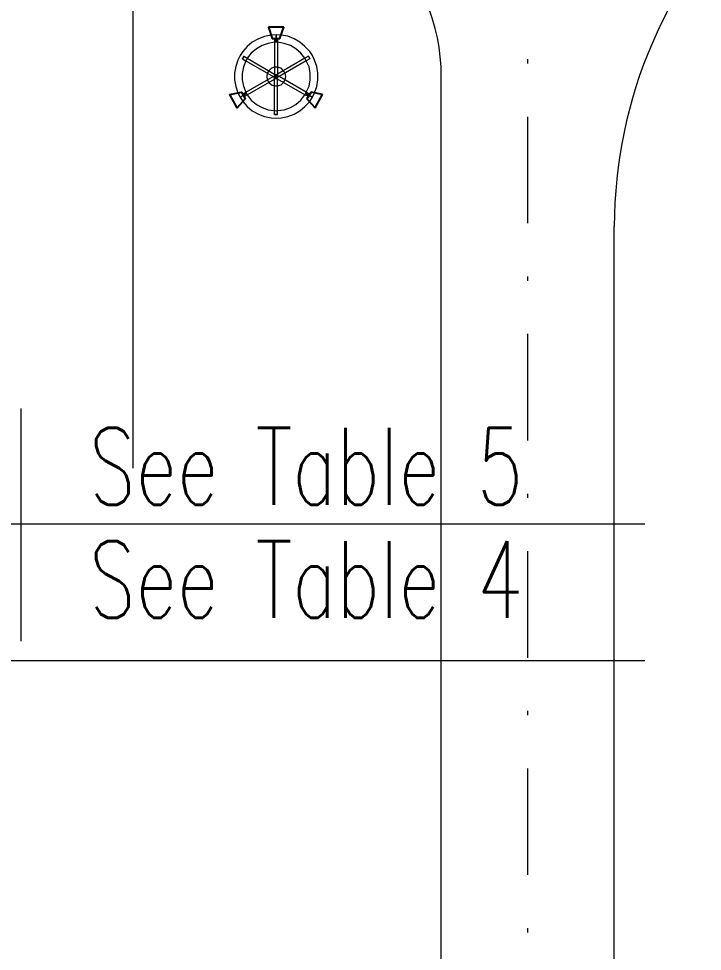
# Model space of a CAD drawing. Header units: inches. Extents: x -1128 to 651, y 96 to 845.
# Drawn here: x -1062.71 to -1046.67, y 715.33 to 737.22 of the extents above; entities that cross this region are included whole.
import ezdxf
from ezdxf.enums import TextEntityAlignment as Align

# ---------------------------------------------------------------- set-up
doc = ezdxf.new("R2010")
doc.units = ezdxf.units.IN
doc.header["$MEASUREMENT"] = 0
doc.linetypes.add('DASHDOT', pattern=[1, 0.5, -0.25, 0, -0.25])
doc.layers.add('Layer 1', color=7, linetype='Continuous')
doc.layers.add('Layout', color=6, linetype='Continuous', lineweight=18)
doc.styles.add('HZTXT', font='txt_qlt.shx', dxfattribs={"width": 0.7, "bigfont": 'hztxt.shx'})

# ---------------------------------------------------------------- blocks, each defined once
blk = doc.blocks.new('Tower Light')
for p, q in [((0.045, 0.248), (-0.03, 0.248)), ((-0.03, 0.248), (-0.0117, 0.1913)), ((0.0267, 0.1913), (0.045, 0.248)), ((-0.0117, 0.1913), (0.0267, 0.1913)), ((0.1806, -0.0738), (0.16, -0.1054)), ((0.2367, -0.0854), (0.1806, -0.0738)), ((0.2, -0.1504), (0.2367, -0.0854)), ((0.16, -0.1054), (0.2, -0.1504))]:
    blk.add_line(p, q)
blk.add_lwpolyline([(-0.145, -0.1054), (-0.185, -0.1504), (-0.2217, -0.0854), (-0.1633, -0.0737), (-0.145, -0.1054)])
at = {"layer": 'Layer 1', "lineweight": 5}
for points in [[(-0.0167, 0.208), (-0.05, 0.2013), (-0.08, 0.1896), (-0.11, 0.173), (-0.135, 0.153), (-0.1567, 0.128)], [(0.0083, 0.2096), (-0.0167, 0.208)], [(0, 0.1913), (0, 0.0046)], [(0.0317, 0.208), (0.0083, 0.2096)], [(0.015, 0.1913), (0.015, 0.0046)], [(0.1733, 0.128), (0.15, 0.153), (0.125, 0.173), (0.0967, 0.1896), (0.065, 0.203), (0.0317, 0.208)], [(0.0083, 0.173), (0, 0.173), (-0.0317, 0.168), (-0.0617, 0.158), (-0.09, 0.1413), (-0.115, 0.1196), (-0.135, 0.0946), (-0.1383, 0.088)], [(0.1533, 0.088), (0.15, 0.0946), (0.13, 0.1196), (0.105, 0.1413), (0.0783, 0.158), (0.0467, 0.168), (0.015, 0.173), (0.0083, 0.173)], [(-0.17, 0.108), (-0.1817, 0.0846)], [(-0.1567, 0.128), (-0.17, 0.108)], [(-0.15, 0.1046), (-0.135, 0.0946), (0, 0.0163), (0.0117, 0.0113)], [(0.1667, 0.1046), (0.15, 0.0946), (0.015, 0.0163), (0.0033, 0.0113)], [(0.1867, 0.108), (0.1733, 0.128)], [(0.1967, 0.0846), (0.1867, 0.108)], [(-0.1817, 0.0846), (-0.1917, 0.053), (-0.1983, 0.0213), (-0.1983, -0.012), (-0.1917, -0.0454), (-0.1817, -0.077)], [(-0.1383, 0.088), (-0.1417, 0.0813), (-0.1533, 0.0513), (-0.16, 0.0196), (-0.16, -0.012), (-0.1533, -0.0437), (-0.1417, -0.0737), (-0.1383, -0.0804)], [(-0.1583, 0.0913), (-0.1417, 0.0813), (-0.0067, 0.0046), (0.0033, -0.002)], [(0.055, 0.0046), (0.0517, 0.0213), (0.0433, 0.033), (0.0317, 0.0446), (0.015, 0.0496), (0, 0.0496), (-0.015, 0.0446), (-0.0283, 0.033), (-0.0367, 0.0213), (-0.0383, 0.0046), (-0.0367, -0.012), (-0.0283, -0.0254), (-0.015, -0.037), (0, -0.042), (0.015, -0.042), (0.0317, -0.037), (0.0433, -0.0254), (0.0517, -0.012), (0.055, 0.0046)], [(0, 0.0496), (-0.015, 0.0446), (-0.0283, 0.033)], [(0.015, 0.0496), (0, 0.0496)], [(0.1733, 0.0913), (0.1567, 0.0813), (0.0233, 0.0046), (0.0117, -0.002)], [(0.0433, 0.033), (0.0317, 0.0446), (0.015, 0.0496)], [(0.1533, -0.0804), (0.1567, -0.0737), (0.17, -0.0437), (0.175, -0.012), (0.175, 0.0196), (0.17, 0.0513), (0.1567, 0.0813), (0.1533, 0.088)], [(0.1967, -0.077), (0.2083, -0.0454), (0.2133, -0.012), (0.2133, 0.0213), (0.2083, 0.053), (0.1967, 0.0846)], [(-0.1583, -0.0837), (-0.1417, -0.0737), (-0.0067, 0.0046), (0.0033, 0.0113)], [(-0.0367, 0.0213), (-0.0383, 0.0046), (-0.0367, -0.012)], [(-0.0283, 0.033), (-0.0367, 0.0213)], [(0.0167, 0.0046), (0.015, 0.0113), (0.0083, 0.013), (0.0017, 0.0113), (-0.0017, 0.0046), (0.0017, -0.002), (0.0083, -0.0054), (0.015, -0.002), (0.0167, 0.0046), (0.015, 0.0113), (0.0083, 0.013), (0.0017, 0.0113), (-0.0017, 0.0046), (0.0017, -0.002), (0.0083, -0.0054), (0.015, -0.002), (0.0167, 0.0046)], [(0, -0.1837), (0, 0.0046)], [(0.1733, -0.0837), (0.1567, -0.0737), (0.0233, 0.0046), (0.0117, 0.0113)], [(0.015, -0.1837), (0.015, 0.0046)], [(0.0517, 0.0213), (0.0433, 0.033)], [(0.0517, -0.012), (0.055, 0.0046), (0.0517, 0.0213)], [(-0.15, -0.0954), (-0.135, -0.087), (0, -0.0087), (0.0117, -0.002)], [(-0.0367, -0.012), (-0.0283, -0.0254)], [(-0.0283, -0.0254), (-0.015, -0.037), (0, -0.042)], [(0, -0.042), (0.0083, -0.042)], [(0.1667, -0.0954), (0.15, -0.087), (0.015, -0.0087), (0.0033, -0.002)], [(0.0083, -0.042), (0.015, -0.042)], [(0.015, -0.042), (0.0317, -0.037), (0.0433, -0.0254)], [(0.0433, -0.0254), (0.0517, -0.012)], [(-0.1817, -0.077), (-0.17, -0.0987)], [(-0.1383, -0.0804), (-0.135, -0.087), (-0.115, -0.112), (-0.09, -0.1337), (-0.0617, -0.1487), (-0.0317, -0.1604), (0, -0.1637), (0.0083, -0.1654)], [(0.0083, -0.1654), (0.015, -0.1637), (0.0467, -0.1604), (0.0783, -0.1487), (0.105, -0.1337), (0.13, -0.112), (0.15, -0.087), (0.1533, -0.0804)], [(0.1867, -0.0987), (0.17, -0.0904), (0.155, -0.0804), (0.1533, -0.0804), (0.1867, -0.0987), (0.17, -0.0904), (0.155, -0.0804), (0.1533, -0.0804), (0.1867, -0.0987)], [(0.1867, -0.0987), (0.1967, -0.077)], [(-0.17, -0.0987), (-0.1567, -0.1187)], [(-0.1567, -0.1187), (-0.135, -0.1437), (-0.11, -0.1654), (-0.08, -0.182), (-0.05, -0.1937), (-0.0167, -0.2004)], [(0.0317, -0.2004), (0.065, -0.1937), (0.0967, -0.182), (0.125, -0.1654), (0.15, -0.1437), (0.1733, -0.1187)], [(0.1733, -0.1187), (0.1867, -0.0987)], [(-0.0167, -0.2004), (0.0083, -0.202)], [(0.0083, -0.202), (0.0317, -0.2004)]]:
    blk.add_lwpolyline(points, dxfattribs=at)
for points, knots in [([(-0.0117, 0.1913), (-0.0117, 0.1913), (-0.03, 0.248), (-0.03, 0.248), (-0.03, 0.248), (-0.0117, 0.1913), (-0.0117, 0.1913)], [0, 0, 0, 0, 1, 1, 1, 2, 2, 2, 2]), ([(-0.03, 0.248), (-0.03, 0.248), (0.045, 0.248), (0.045, 0.248), (0.045, 0.248), (-0.03, 0.248), (-0.03, 0.248)], [0, 0, 0, 0, 1, 1, 1, 2, 2, 2, 2]), ([(0.045, 0.248), (0.045, 0.248), (-0.03, 0.248), (-0.03, 0.248), (-0.03, 0.248), (0.045, 0.248), (0.045, 0.248)], [0, 0, 0, 0, 1, 1, 1, 2, 2, 2, 2]), ([(-0.03, 0.248), (-0.03, 0.248), (-0.0117, 0.1913), (-0.0117, 0.1913), (-0.0117, 0.1913), (-0.03, 0.248), (-0.03, 0.248)], [0, 0, 0, 0, 1, 1, 1, 2, 2, 2, 2]), ([(0.0267, 0.1913), (0.0267, 0.1913), (0.045, 0.248), (0.045, 0.248), (0.045, 0.248), (0.0267, 0.1913), (0.0267, 0.1913)], [0, 0, 0, 0, 1, 1, 1, 2, 2, 2, 2]), ([(0.045, 0.248), (0.045, 0.248), (0.0267, 0.1913), (0.0267, 0.1913), (0.0267, 0.1913), (0.045, 0.248), (0.045, 0.248)], [0, 0, 0, 0, 1, 1, 1, 2, 2, 2, 2]), ([(-0.0117, 0.1913), (-0.0117, 0.1913), (0.0267, 0.1913), (0.0267, 0.1913), (0.0267, 0.1913), (-0.0117, 0.1913), (-0.0117, 0.1913)], [0, 0, 0, 0, 1, 1, 1, 2, 2, 2, 2]), ([(0.0267, 0.1913), (0.0267, 0.1913), (-0.0117, 0.1913), (-0.0117, 0.1913), (-0.0117, 0.1913), (0.0267, 0.1913), (0.0267, 0.1913)], [0, 0, 0, 0, 1, 1, 1, 2, 2, 2, 2]), ([(0.0083, 0.1913), (0.0083, 0.1913), (0.015, 0.1913), (0.015, 0.1913), (0.015, 0.1913), (0, 0.1913), (0, 0.1913), (0, 0.1913), (0.015, 0.1913), (0.015, 0.1913), (0.015, 0.1913), (0, 0.1913), (0, 0.1913), (0, 0.1913), (0.0083, 0.1913), (0.0083, 0.1913)], [0, 0, 0, 0, 1, 1, 1, 2, 2, 2, 3, 3, 3, 4, 4, 4, 5, 5, 5, 5]), ([(0.0083, 0.2096), (0.0083, 0.2096), (0.0083, 0.173), (0.0083, 0.173), (0.0083, 0.173), (0.0083, 0.2096), (0.0083, 0.2096), (0.0083, 0.2096), (0.0083, 0.173), (0.0083, 0.173), (0.0083, 0.173), (0.0083, 0.2096), (0.0083, 0.2096)], [0, 0, 0, 0, 1, 1, 1, 2, 2, 2, 3, 3, 3, 4, 4, 4, 4]), ([(-0.15, 0.1046), (-0.15, 0.1046), (-0.1583, 0.0913), (-0.1583, 0.0913), (-0.1583, 0.0913), (-0.15, 0.1046), (-0.15, 0.1046)], [0, 0, 0, 0, 1, 1, 1, 2, 2, 2, 2]), ([(0.1667, 0.1046), (0.1667, 0.1046), (0.1733, 0.0913), (0.1733, 0.0913), (0.1733, 0.0913), (0.1667, 0.1046), (0.1667, 0.1046)], [0, 0, 0, 0, 1, 1, 1, 2, 2, 2, 2]), ([(0.0083, 0.0046), (0.0083, 0.0046), (0.0033, 0.0113), (0.0033, 0.0113), (0.0033, 0.0113), (0.0117, -0.002), (0.0117, -0.002), (0.0117, -0.002), (0.0083, 0.0046), (0.0083, 0.0046), (0.0083, 0.0046), (0.0117, -0.002), (0.0117, -0.002), (0.0117, -0.002), (0.0033, 0.0113), (0.0033, 0.0113), (0.0033, 0.0113), (0.0083, 0.0046), (0.0083, 0.0046), (0.0083, 0.0046), (0.0033, -0.002), (0.0033, -0.002), (0.0033, -0.002), (0.0117, 0.0113), (0.0117, 0.0113), (0.0117, 0.0113), (0.0083, 0.0046), (0.0083, 0.0046), (0.0083, 0.0046), (0.0117, 0.0113), (0.0117, 0.0113), (0.0117, 0.0113), (0.0033, -0.002), (0.0033, -0.002), (0.0033, -0.002), (0.0083, 0.0046), (0.0083, 0.0046), (0.0083, 0.0046), (0.015, 0.0046), (0.015, 0.0046), (0.015, 0.0046), (0, 0.0046), (0, 0.0046), (0, 0.0046), (0.0083, 0.0046), (0.0083, 0.0046), (0.0083, 0.0046), (0, 0.0046), (0, 0.0046), (0, 0.0046), (0.015, 0.0046), (0.015, 0.0046), (0.015, 0.0046), (0.0083, 0.0046), (0.0083, 0.0046)], [0, 0, 0, 0, 1, 1, 1, 2, 2, 2, 3, 3, 3, 4, 4, 4, 5, 5, 5, 6, 6, 6, 7, 7, 7, 8, 8, 8, 9, 9, 9, 10, 10, 10, 11, 11, 11, 12, 12, 12, 13, 13, 13, 14, 14, 14, 15, 15, 15, 16, 16, 16, 17, 17, 17, 18, 18, 18, 18]), ([(-0.2217, -0.0854), (-0.2217, -0.0854), (-0.1633, -0.0737), (-0.1633, -0.0737), (-0.1633, -0.0737), (-0.2217, -0.0854), (-0.2217, -0.0854)], [0, 0, 0, 0, 1, 1, 1, 2, 2, 2, 2]), ([(-0.1633, -0.0737), (-0.1633, -0.0737), (-0.2217, -0.0854), (-0.2217, -0.0854), (-0.2217, -0.0854), (-0.1633, -0.0737), (-0.1633, -0.0737)], [0, 0, 0, 0, 1, 1, 1, 2, 2, 2, 2]), ([(-0.185, -0.1504), (-0.185, -0.1504), (-0.2217, -0.0854), (-0.2217, -0.0854), (-0.2217, -0.0854), (-0.185, -0.1504), (-0.185, -0.1504)], [0, 0, 0, 0, 1, 1, 1, 2, 2, 2, 2]), ([(-0.2217, -0.0854), (-0.2217, -0.0854), (-0.185, -0.1504), (-0.185, -0.1504), (-0.185, -0.1504), (-0.2217, -0.0854), (-0.2217, -0.0854)], [0, 0, 0, 0, 1, 1, 1, 2, 2, 2, 2]), ([(-0.155, -0.0904), (-0.155, -0.0904), (-0.1383, -0.0804), (-0.1383, -0.0804), (-0.1383, -0.0804), (-0.14, -0.0804), (-0.14, -0.0804), (-0.14, -0.0804), (-0.155, -0.0904), (-0.155, -0.0904), (-0.155, -0.0904), (-0.17, -0.0987), (-0.17, -0.0987), (-0.17, -0.0987), (-0.155, -0.0904), (-0.155, -0.0904), (-0.155, -0.0904), (-0.1383, -0.0804), (-0.1383, -0.0804), (-0.1383, -0.0804), (-0.14, -0.0804), (-0.14, -0.0804), (-0.14, -0.0804), (-0.155, -0.0904), (-0.155, -0.0904), (-0.155, -0.0904), (-0.17, -0.0987), (-0.17, -0.0987), (-0.17, -0.0987), (-0.155, -0.0904), (-0.155, -0.0904)], [0, 0, 0, 0, 1, 1, 1, 2, 2, 2, 3, 3, 3, 4, 4, 4, 5, 5, 5, 6, 6, 6, 7, 7, 7, 8, 8, 8, 9, 9, 9, 10, 10, 10, 10]), ([(-0.1633, -0.0737), (-0.1633, -0.0737), (-0.145, -0.1054), (-0.145, -0.1054), (-0.145, -0.1054), (-0.1633, -0.0737), (-0.1633, -0.0737)], [0, 0, 0, 0, 1, 1, 1, 2, 2, 2, 2]), ([(-0.145, -0.1054), (-0.145, -0.1054), (-0.1633, -0.0737), (-0.1633, -0.0737), (-0.1633, -0.0737), (-0.145, -0.1054), (-0.145, -0.1054)], [0, 0, 0, 0, 1, 1, 1, 2, 2, 2, 2]), ([(-0.15, -0.0954), (-0.15, -0.0954), (-0.1583, -0.0837), (-0.1583, -0.0837), (-0.1583, -0.0837), (-0.15, -0.0954), (-0.15, -0.0954)], [0, 0, 0, 0, 1, 1, 1, 2, 2, 2, 2]), ([(0.16, -0.1054), (0.16, -0.1054), (0.18, -0.0737), (0.18, -0.0737), (0.18, -0.0737), (0.16, -0.1054), (0.16, -0.1054)], [0, 0, 0, 0, 1, 1, 1, 2, 2, 2, 2]), ([(0.18, -0.0737), (0.18, -0.0737), (0.2367, -0.0854), (0.2367, -0.0854), (0.2367, -0.0854), (0.18, -0.0737), (0.18, -0.0737), (0.18, -0.0737), (0.16, -0.1054), (0.16, -0.1054), (0.16, -0.1054), (0.18, -0.0737), (0.18, -0.0737)], [0, 0, 0, 0, 1, 1, 1, 2, 2, 2, 3, 3, 3, 4, 4, 4, 4]), ([(0.1733, -0.0837), (0.1733, -0.0837), (0.1667, -0.0954), (0.1667, -0.0954), (0.1667, -0.0954), (0.1733, -0.0837), (0.1733, -0.0837)], [0, 0, 0, 0, 1, 1, 1, 2, 2, 2, 2]), ([(0.2367, -0.0854), (0.2367, -0.0854), (0.18, -0.0737), (0.18, -0.0737), (0.18, -0.0737), (0.2367, -0.0854), (0.2367, -0.0854), (0.2367, -0.0854), (0.2, -0.1504), (0.2, -0.1504), (0.2, -0.1504), (0.2367, -0.0854), (0.2367, -0.0854)], [0, 0, 0, 0, 1, 1, 1, 2, 2, 2, 3, 3, 3, 4, 4, 4, 4]), ([(0.2, -0.1504), (0.2, -0.1504), (0.2367, -0.0854), (0.2367, -0.0854), (0.2367, -0.0854), (0.2, -0.1504), (0.2, -0.1504)], [0, 0, 0, 0, 1, 1, 1, 2, 2, 2, 2]), ([(-0.185, -0.1504), (-0.185, -0.1504), (-0.145, -0.1054), (-0.145, -0.1054), (-0.145, -0.1054), (-0.185, -0.1504), (-0.185, -0.1504)], [0, 0, 0, 0, 1, 1, 1, 2, 2, 2, 2]), ([(-0.145, -0.1054), (-0.145, -0.1054), (-0.185, -0.1504), (-0.185, -0.1504), (-0.185, -0.1504), (-0.145, -0.1054), (-0.145, -0.1054)], [0, 0, 0, 0, 1, 1, 1, 2, 2, 2, 2]), ([(0.16, -0.1054), (0.16, -0.1054), (0.2, -0.1504), (0.2, -0.1504), (0.2, -0.1504), (0.16, -0.1054), (0.16, -0.1054)], [0, 0, 0, 0, 1, 1, 1, 2, 2, 2, 2]), ([(0.2, -0.1504), (0.2, -0.1504), (0.16, -0.1054), (0.16, -0.1054), (0.16, -0.1054), (0.2, -0.1504), (0.2, -0.1504)], [0, 0, 0, 0, 1, 1, 1, 2, 2, 2, 2]), ([(0.015, -0.1837), (0.015, -0.1837), (0, -0.1837), (0, -0.1837), (0, -0.1837), (0.015, -0.1837), (0.015, -0.1837)], [0, 0, 0, 0, 1, 1, 1, 2, 2, 2, 2])]:
    blk.add_open_spline(points, degree=3, knots=knots, dxfattribs=at)

msp = doc.modelspace()

# ---------------------------------------------------------------- linework, layer by layer
at = {"layer": 'Layer 1', "color": 0, "lineweight": 5}
for points in [[(-1062.656, 728.07), (-1062.656, 722.612)], [(-1064.4, 725.363), (-1048.013, 725.363)], [(-1070.077, 722.154), (-1048.013, 722.154)]]:
    msp.add_lwpolyline(points, dxfattribs=at)
at = {"layer": 'Layout', "linetype": 'DASHDOT', "ltscale": 5}
msp.add_line((-1050.762, 681.422), (-1050.762, 745.873), dxfattribs=at)
at = {"layer": 'Layout'}
for p, q in [((-1060.023, 726.669), (-1060.023, 737.673)), ((-1052.793, 703.082), (-1052.793, 735.868)), ((-1048.732, 681.422), (-1048.732, 732.346))]:
    msp.add_line(p, q, dxfattribs=at)
at = {"layer": 'Layout', "const_width": 0.000902}
msp.add_lwpolyline([(-1077.796, 742.458), (-1073.736, 740.105), (-1073.106, 737.499), (-1073.106, 726.669), (-1060.023, 726.669)], dxfattribs=at)
at = {"layer": 'Layout'}
for centre, radius, start, end in [((-1037.902, 732.346), 10.83, 86.2239, 180), ((-1057.306, 735.868), 4.513, 0, 90)]:
    msp.add_arc(centre, radius, start, end, dxfattribs=at)

# ---------------------------------------------------------------- block references
at = {"xscale": 4.75237728, "yscale": 4.75237728, "zscale": 4.75237728}
msp.add_blockref('Tower Light', (-1056.704, 735.846), dxfattribs=at)

# ---------------------------------------------------------------- texts
at = {"color": 0, "style": 'HZTXT', "width": 0.7}
for s, p in [('See Table 5', (-1055.961, 725.812)), ('See Table 4', (-1055.961, 723.156))]:
    msp.add_text(s, height=1.805, dxfattribs=at).set_placement(p, align=Align.CENTER)

doc.saveas('drawing.dxf')
